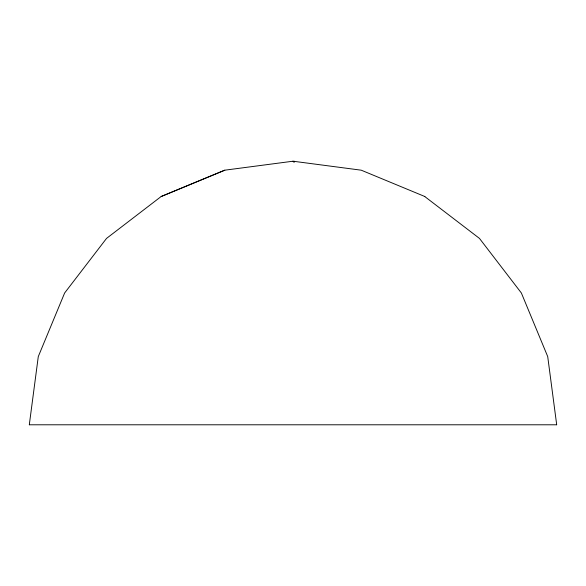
<?xml version="1.0" encoding="UTF-8"?>
<svg xmlns="http://www.w3.org/2000/svg" width="586" height="586" viewBox="0 0 586 586"><rect width="100%" height="100%" fill="white"/><g stroke="black" fill="none" stroke-linecap="round" stroke-linejoin="round"><path stroke-width="0.88" d="M294.165 161.209L294.135 162.366L293 161.209L224.753 170.189L161.15 196.522L106.535 238.407L64.628 293L38.288 356.574L29.3 424.791M224.812 170.189L161.15 196.522M424.733 196.522L479.465 238.407L521.372 293L547.712 356.574L556.7 424.791M29.41 424.791L556.59 424.791M293 161.209L361.247 170.189L424.85 196.522"/></g></svg>
